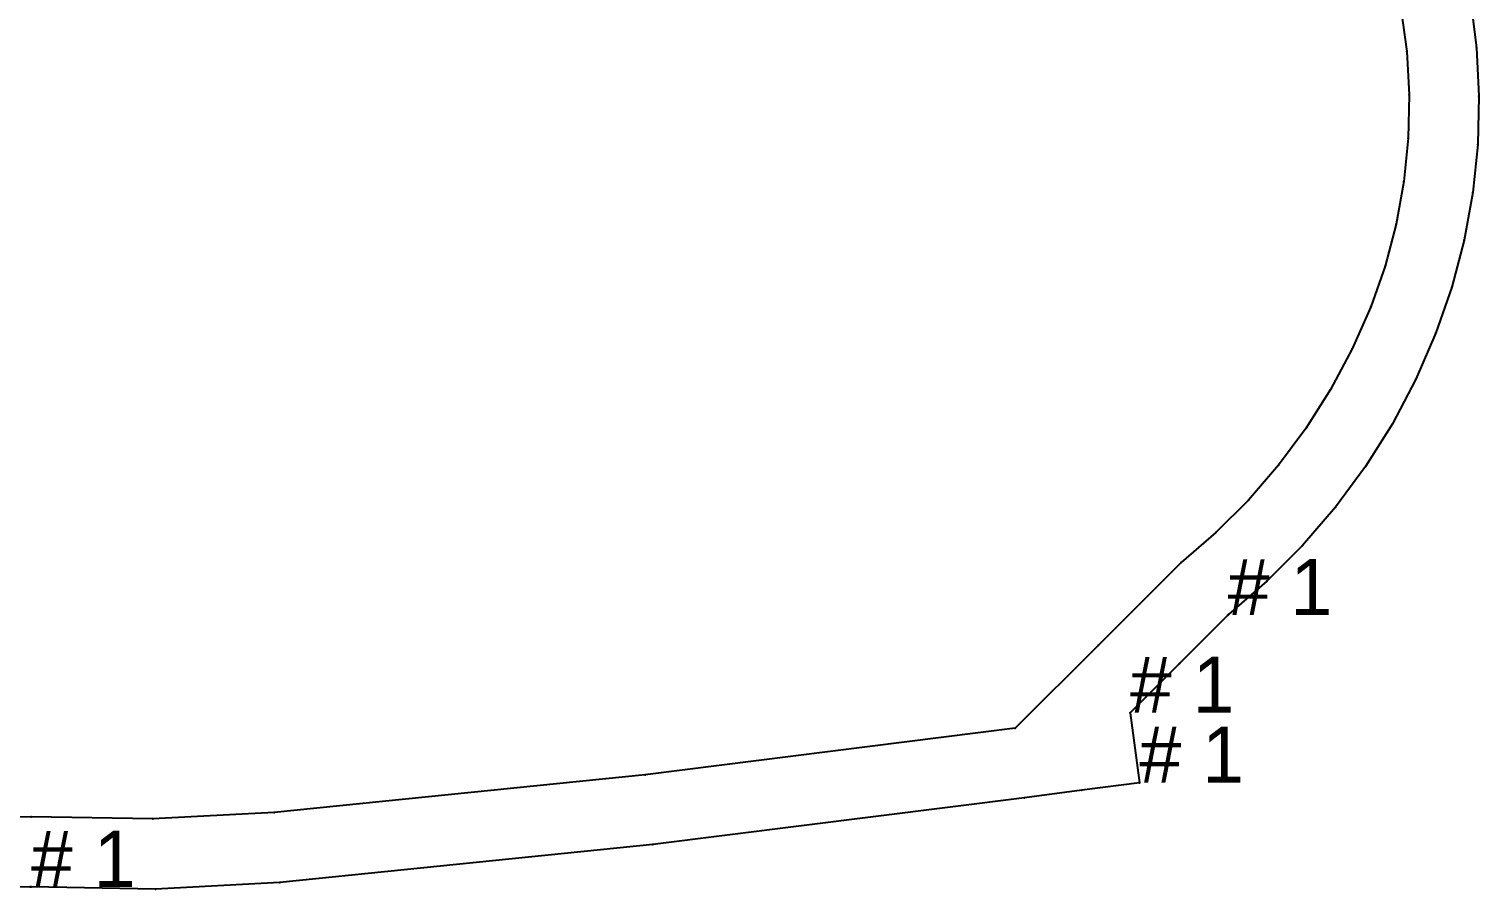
# Model space of a CAD drawing. Extents: x -10 to 11547, y -349 to 304.
# Drawn here: x 10138.5 to 10344.9, y -118.6 to 4 of the extents above; entities that cross this region are included whole.
import ezdxf

# ---------------------------------------------------------------- set-up
doc = ezdxf.new("R2010")
doc.units = 0

# ---------------------------------------------------------------- blocks, each defined once
blk = doc.blocks.new('FODSPMANICA2P-S_38')
at = {"layer": '1'}
blk.add_lwpolyline([(290.9187, 10.9398), (291.7787, 4.1068), (292.1213, -2.7748), (291.944, -9.6629), (291.2228, -16.5156), (289.9862, -23.2937), (288.2421, -29.9594), (285.999, -36.478), (283.1326, -43.0698), (279.7845, -49.4338), (275.9738, -55.5323), (271.7099, -61.3231), (267.0175, -66.7722), (261.9343, -71.8587), (256.4853, -76.5569), (256.3551, -76.687), (249.4643, -83.5778), (242.4434, -90.5988), (243.7847, -100.5574), (235.5952, -101.6359), (227.4056, -102.7144), (174.496, -109.3704), (121.435, -114.7651), (103.7332, -115.7178), (86.0002, -115.4077), (85.8875, -115.4027), (37.8227, -115.8452)], dxfattribs=at)
at = {"layer": '14'}
blk.add_lwpolyline([(281, 9.7), (281.8311, 3.577), (282.1833, -2.5916), (282.0547, -8.7691), (281.4328, -14.9166), (280.3214, -20.9947), (278.7406, -26.9677), (276.7, -32.8), (274.0526, -38.7872), (270.9741, -44.5642), (267.4808, -50.1002), (263.5809, -55.358), (259.2964, -60.3072), (254.6612, -64.9294), (249.7, -69.2), (237.9, -81), (226.1001, -92.8), (173.4207, -99.4216), (120.6, -104.8), (103.3109, -105.7261), (86, -105.4), (37.9994, -105.8457)], dxfattribs=at)
at = {"layer": '2'}
for p in [(276.7, -32.8), (285.999, -36.478), (249.7, -69.2), (256.4853, -76.5569), (237.9, -81), (249.4643, -83.5778), (242.4434, -90.5988), (226.1001, -92.8), (243.7847, -100.5574), (227.4056, -102.7144), (235.5952, -101.6359), (120.6, -104.8), (86, -105.4), (85.8875, -115.4027), (121.435, -114.7651)]:
    blk.add_point(p, dxfattribs=at)
at = {"layer": '3'}
for p in [(281.8311, 3.577), (291.7787, 4.1068), (282.1833, -2.5916), (292.1213, -2.7748), (282.0547, -8.7691), (291.944, -9.6629), (281.4328, -14.9166), (291.2228, -16.5156), (280.3214, -20.9947), (289.9862, -23.2937), (278.7406, -26.9677), (288.2421, -29.9594), (274.0526, -38.7872), (283.1326, -43.0698), (270.9741, -44.5642), (279.7845, -49.4338), (267.4808, -50.1002), (263.5809, -55.358), (275.9738, -55.5323), (259.2964, -60.3072), (271.7099, -61.3231), (254.6612, -64.9294), (267.0175, -66.7722), (261.9343, -71.8587), (256.3551, -76.687), (173.4207, -99.4216), (103.3109, -105.7261), (174.496, -109.3704), (86.0002, -115.4077), (103.7332, -115.7178)]:
    blk.add_point(p, dxfattribs=at)
at = {"layer": '4'}
for p in [(256.3551, -76.687, 10), (86.0002, -115.4077, 10)]:
    blk.add_point(p, dxfattribs=at)
blk = doc.blocks.new('FODSPMANICA2P-S_40')
at = {"layer": '1'}
blk.add_lwpolyline([(290.9187, 10.9398), (291.7787, 4.1068), (292.1213, -2.7748), (291.944, -9.6629), (291.2228, -16.5156), (289.9862, -23.2937), (288.2421, -29.9594), (285.999, -36.478), (283.1326, -43.0698), (279.7845, -49.4338), (275.9738, -55.5323), (271.7099, -61.3231), (267.0175, -66.7722), (261.9343, -71.8587), (256.4853, -76.5569), (256.3551, -76.687), (249.4643, -83.5778), (242.4434, -90.5988), (243.7847, -100.5574), (235.5952, -101.6359), (227.4056, -102.7144), (174.496, -109.3704), (121.435, -114.7651), (103.7332, -115.7178), (86.0002, -115.4077), (85.8875, -115.4027), (37.8227, -115.8452)], dxfattribs=at)
at = {"layer": '14'}
blk.add_lwpolyline([(281, 9.7), (281.8311, 3.577), (282.1833, -2.5916), (282.0547, -8.7691), (281.4328, -14.9166), (280.3214, -20.9947), (278.7406, -26.9677), (276.7, -32.8), (274.0526, -38.7872), (270.9741, -44.5642), (267.4808, -50.1002), (263.5809, -55.358), (259.2964, -60.3072), (254.6612, -64.9294), (249.7, -69.2), (237.9, -81), (226.1001, -92.8), (173.4207, -99.4216), (120.6, -104.8), (103.3109, -105.7261), (86, -105.4), (37.9994, -105.8457)], dxfattribs=at)
at = {"layer": '2'}
for p in [(276.7, -32.8), (285.999, -36.478), (249.7, -69.2), (256.4853, -76.5569), (237.9, -81), (249.4643, -83.5778), (242.4434, -90.5988), (226.1001, -92.8), (243.7847, -100.5574), (227.4056, -102.7144), (235.5952, -101.6359), (120.6, -104.8), (86, -105.4), (85.8875, -115.4027), (121.435, -114.7651)]:
    blk.add_point(p, dxfattribs=at)
at = {"layer": '3'}
for p in [(281.8311, 3.577), (291.7787, 4.1068), (282.1833, -2.5916), (292.1213, -2.7748), (282.0547, -8.7691), (291.944, -9.6629), (281.4328, -14.9166), (291.2228, -16.5156), (280.3214, -20.9947), (289.9862, -23.2937), (278.7406, -26.9677), (288.2421, -29.9594), (274.0526, -38.7872), (283.1326, -43.0698), (270.9741, -44.5642), (279.7845, -49.4338), (267.4808, -50.1002), (263.5809, -55.358), (275.9738, -55.5323), (259.2964, -60.3072), (271.7099, -61.3231), (254.6612, -64.9294), (267.0175, -66.7722), (261.9343, -71.8587), (256.3551, -76.687), (173.4207, -99.4216), (103.3109, -105.7261), (174.496, -109.3704), (86.0002, -115.4077), (103.7332, -115.7178)]:
    blk.add_point(p, dxfattribs=at)
at = {"layer": '4'}
for p in [(256.3551, -76.687, 10), (86.0002, -115.4077, 10)]:
    blk.add_point(p, dxfattribs=at)
blk = doc.blocks.new('FODSPMANICA2P-S_42')
at = {"layer": '1'}
blk.add_lwpolyline([(290.919, 10.94), (291.779, 4.107), (292.121, -2.775), (291.944, -9.663), (291.223, -16.516), (289.986, -23.294), (288.242, -29.959), (285.999, -36.478), (283.133, -43.07), (279.784, -49.434), (275.974, -55.532), (271.71, -61.323), (267.018, -66.772), (261.934, -71.859), (256.485, -76.557), (256.355, -76.687), (249.464, -83.578), (242.443, -90.599), (243.785, -100.557), (235.595, -101.636), (227.406, -102.714), (174.496, -109.37), (121.435, -114.765), (103.733, -115.718), (86, -115.408), (85.888, -115.403), (37.823, -115.845)], dxfattribs=at)
at = {"layer": '14'}
blk.add_lwpolyline([(281, 9.7), (281.831, 3.577), (282.183, -2.592), (282.055, -8.769), (281.433, -14.917), (280.321, -20.995), (278.741, -26.968), (276.7, -32.8), (274.053, -38.787), (270.974, -44.564), (267.481, -50.1), (263.581, -55.358), (259.297, -60.307), (254.661, -64.929), (249.7, -69.2), (237.9, -81), (226.1, -92.8), (173.421, -99.421), (120.6, -104.8), (103.311, -105.726), (86, -105.4), (38, -105.846)], dxfattribs=at)
at = {"layer": '2'}
for p in [(276.7, -32.8), (285.999, -36.478), (249.7, -69.2), (256.485, -76.557), (237.9, -81), (249.464, -83.578), (242.443, -90.599), (226.1, -92.8), (243.785, -100.557), (227.406, -102.714), (235.595, -101.636), (120.6, -104.8), (86, -105.4), (85.888, -115.403), (121.435, -114.765)]:
    blk.add_point(p, dxfattribs=at)
at = {"layer": '3'}
for p in [(281.831, 3.577), (291.779, 4.107), (282.183, -2.592), (292.121, -2.775), (282.055, -8.769), (291.944, -9.663), (281.433, -14.917), (291.223, -16.516), (280.321, -20.995), (289.986, -23.294), (278.741, -26.968), (288.242, -29.959), (274.053, -38.787), (283.133, -43.07), (270.974, -44.564), (279.784, -49.434), (267.481, -50.1), (263.581, -55.358), (275.974, -55.532), (259.297, -60.307), (271.71, -61.323), (254.661, -64.929), (267.018, -66.772), (261.934, -71.859), (256.355, -76.687), (173.421, -99.421), (103.311, -105.726), (174.496, -109.37), (86, -115.408), (103.733, -115.718)]:
    blk.add_point(p, dxfattribs=at)
at = {"layer": '4'}
for p in [(256.355, -76.687, 10), (86, -115.408, 10)]:
    blk.add_point(p, dxfattribs=at)
at = {"layer": '1'}
for p in [(256.355, -76.687), (242.443, -90.599), (243.785, -100.557), (86, -115.408)]:
    blk.add_text('# 1', height=8, dxfattribs=at).set_placement(p)
at = {"layer": '2'}
for p in [(242.443, -90.599), (243.785, -100.557)]:
    blk.add_text('# 1', height=8, dxfattribs=at).set_placement(p)
at = {"layer": '3'}
for p in [(256.355, -76.687), (86, -115.408)]:
    blk.add_text('# 1', height=8, dxfattribs=at).set_placement(p)
at = {"layer": '4'}
for p in [(256.355, -76.687), (86, -115.408)]:
    blk.add_text('# 1', height=8, dxfattribs=at).set_placement(p)
blk = doc.blocks.new('FODSPMANICA2P-S_44')
at = {"layer": '1'}
blk.add_lwpolyline([(290.9187, 10.9398), (291.7787, 4.1068), (292.1213, -2.7748), (291.944, -9.6629), (291.2228, -16.5156), (289.9862, -23.2937), (288.2421, -29.9594), (285.999, -36.478), (283.1326, -43.0698), (279.7845, -49.4338), (275.9738, -55.5323), (271.7099, -61.3231), (267.0175, -66.7722), (261.9343, -71.8587), (256.4853, -76.5569), (256.3551, -76.687), (249.4643, -83.5778), (242.4434, -90.5988), (243.7847, -100.5574), (235.5952, -101.6359), (227.4056, -102.7144), (174.496, -109.3704), (121.435, -114.7651), (103.7332, -115.7178), (86.0002, -115.4077), (85.8875, -115.4027), (37.8227, -115.8452)], dxfattribs=at)
at = {"layer": '14'}
blk.add_lwpolyline([(281, 9.7), (281.8311, 3.577), (282.1833, -2.5916), (282.0547, -8.7691), (281.4328, -14.9166), (280.3214, -20.9947), (278.7406, -26.9677), (276.7, -32.8), (274.0526, -38.7872), (270.9741, -44.5642), (267.4808, -50.1002), (263.5809, -55.358), (259.2964, -60.3072), (254.6612, -64.9294), (249.7, -69.2), (237.9, -81), (226.1001, -92.8), (173.4207, -99.4216), (120.6, -104.8), (103.3109, -105.7261), (86, -105.4), (37.9994, -105.8457)], dxfattribs=at)
at = {"layer": '2'}
for p in [(276.7, -32.8), (285.999, -36.478), (249.7, -69.2), (256.4853, -76.5569), (237.9, -81), (249.4643, -83.5778), (242.4434, -90.5988), (226.1001, -92.8), (243.7847, -100.5574), (227.4056, -102.7144), (235.5952, -101.6359), (120.6, -104.8), (86, -105.4), (85.8875, -115.4027), (121.435, -114.7651)]:
    blk.add_point(p, dxfattribs=at)
at = {"layer": '3'}
for p in [(281.8311, 3.577), (291.7787, 4.1068), (282.1833, -2.5916), (292.1213, -2.7748), (282.0547, -8.7691), (291.944, -9.6629), (281.4328, -14.9166), (291.2228, -16.5156), (280.3214, -20.9947), (289.9862, -23.2937), (278.7406, -26.9677), (288.2421, -29.9594), (274.0526, -38.7872), (283.1326, -43.0698), (270.9741, -44.5642), (279.7845, -49.4338), (267.4808, -50.1002), (263.5809, -55.358), (275.9738, -55.5323), (259.2964, -60.3072), (271.7099, -61.3231), (254.6612, -64.9294), (267.0175, -66.7722), (261.9343, -71.8587), (256.3551, -76.687), (173.4207, -99.4216), (103.3109, -105.7261), (174.496, -109.3704), (86.0002, -115.4077), (103.7332, -115.7178)]:
    blk.add_point(p, dxfattribs=at)
at = {"layer": '4'}
for p in [(256.3551, -76.687, 10), (86.0002, -115.4077, 10)]:
    blk.add_point(p, dxfattribs=at)
blk = doc.blocks.new('FODSPMANICA2P-S_46')
at = {"layer": '1'}
blk.add_lwpolyline([(290.9187, 10.9398), (291.7787, 4.1068), (292.1213, -2.7748), (291.944, -9.6629), (291.2228, -16.5156), (289.9862, -23.2937), (288.2421, -29.9594), (285.999, -36.478), (283.1326, -43.0698), (279.7845, -49.4338), (275.9738, -55.5323), (271.7099, -61.3231), (267.0175, -66.7722), (261.9343, -71.8587), (256.4853, -76.5569), (256.3551, -76.687), (249.4643, -83.5778), (242.4434, -90.5988), (243.7847, -100.5574), (235.5952, -101.6359), (227.4056, -102.7144), (174.496, -109.3704), (121.435, -114.7651), (103.7332, -115.7178), (86.0002, -115.4077), (85.8875, -115.4027), (37.8227, -115.8452)], dxfattribs=at)
at = {"layer": '14'}
blk.add_lwpolyline([(281, 9.7), (281.8311, 3.577), (282.1833, -2.5916), (282.0547, -8.7691), (281.4328, -14.9166), (280.3214, -20.9947), (278.7406, -26.9677), (276.7, -32.8), (274.0526, -38.7872), (270.9741, -44.5642), (267.4808, -50.1002), (263.5809, -55.358), (259.2964, -60.3072), (254.6612, -64.9294), (249.7, -69.2), (237.9, -81), (226.1001, -92.8), (173.4207, -99.4216), (120.6, -104.8), (103.3109, -105.7261), (86, -105.4), (37.9994, -105.8457)], dxfattribs=at)
at = {"layer": '2'}
for p in [(276.7, -32.8), (285.999, -36.478), (249.7, -69.2), (256.4853, -76.5569), (237.9, -81), (249.4643, -83.5778), (242.4434, -90.5988), (226.1001, -92.8), (243.7847, -100.5574), (227.4056, -102.7144), (235.5952, -101.6359), (120.6, -104.8), (86, -105.4), (85.8875, -115.4027), (121.435, -114.7651)]:
    blk.add_point(p, dxfattribs=at)
at = {"layer": '3'}
for p in [(281.8311, 3.577), (291.7787, 4.1068), (282.1833, -2.5916), (292.1213, -2.7748), (282.0547, -8.7691), (291.944, -9.6629), (281.4328, -14.9166), (291.2228, -16.5156), (280.3214, -20.9947), (289.9862, -23.2937), (278.7406, -26.9677), (288.2421, -29.9594), (274.0526, -38.7872), (283.1326, -43.0698), (270.9741, -44.5642), (279.7845, -49.4338), (267.4808, -50.1002), (263.5809, -55.358), (275.9738, -55.5323), (259.2964, -60.3072), (271.7099, -61.3231), (254.6612, -64.9294), (267.0175, -66.7722), (261.9343, -71.8587), (256.3551, -76.687), (173.4207, -99.4216), (103.3109, -105.7261), (174.496, -109.3704), (86.0002, -115.4077), (103.7332, -115.7178)]:
    blk.add_point(p, dxfattribs=at)
at = {"layer": '4'}
for p in [(256.3551, -76.687, 10), (86.0002, -115.4077, 10)]:
    blk.add_point(p, dxfattribs=at)
blk = doc.blocks.new('FODSPMANICA2P-S_48')
at = {"layer": '1'}
blk.add_lwpolyline([(290.9187, 10.9398), (291.7787, 4.1068), (292.1213, -2.7748), (291.944, -9.6629), (291.2228, -16.5156), (289.9862, -23.2937), (288.2421, -29.9594), (285.999, -36.478), (283.1326, -43.0698), (279.7845, -49.4338), (275.9738, -55.5323), (271.7099, -61.3231), (267.0175, -66.7722), (261.9343, -71.8587), (256.4853, -76.5569), (256.3551, -76.687), (249.4643, -83.5778), (242.4434, -90.5988), (243.7847, -100.5574), (235.5952, -101.6359), (227.4056, -102.7144), (174.496, -109.3704), (121.435, -114.7651), (103.7332, -115.7178), (86.0002, -115.4077), (85.8875, -115.4027), (37.8227, -115.8452)], dxfattribs=at)
at = {"layer": '14'}
blk.add_lwpolyline([(281, 9.7), (281.8311, 3.577), (282.1833, -2.5916), (282.0547, -8.7691), (281.4328, -14.9166), (280.3214, -20.9947), (278.7406, -26.9677), (276.7, -32.8), (274.0526, -38.7872), (270.9741, -44.5642), (267.4808, -50.1002), (263.5809, -55.358), (259.2964, -60.3072), (254.6612, -64.9294), (249.7, -69.2), (237.9, -81), (226.1001, -92.8), (173.4207, -99.4216), (120.6, -104.8), (103.3109, -105.7261), (86, -105.4), (37.9994, -105.8457)], dxfattribs=at)
at = {"layer": '2'}
for p in [(276.7, -32.8), (285.999, -36.478), (249.7, -69.2), (256.4853, -76.5569), (237.9, -81), (249.4643, -83.5778), (242.4434, -90.5988), (226.1001, -92.8), (243.7847, -100.5574), (227.4056, -102.7144), (235.5952, -101.6359), (120.6, -104.8), (86, -105.4), (85.8875, -115.4027), (121.435, -114.7651)]:
    blk.add_point(p, dxfattribs=at)
at = {"layer": '3'}
for p in [(281.8311, 3.577), (291.7787, 4.1068), (282.1833, -2.5916), (292.1213, -2.7748), (282.0547, -8.7691), (291.944, -9.6629), (281.4328, -14.9166), (291.2228, -16.5156), (280.3214, -20.9947), (289.9862, -23.2937), (278.7406, -26.9677), (288.2421, -29.9594), (274.0526, -38.7872), (283.1326, -43.0698), (270.9741, -44.5642), (279.7845, -49.4338), (267.4808, -50.1002), (263.5809, -55.358), (275.9738, -55.5323), (259.2964, -60.3072), (271.7099, -61.3231), (254.6612, -64.9294), (267.0175, -66.7722), (261.9343, -71.8587), (256.3551, -76.687), (173.4207, -99.4216), (103.3109, -105.7261), (174.496, -109.3704), (86.0002, -115.4077), (103.7332, -115.7178)]:
    blk.add_point(p, dxfattribs=at)
at = {"layer": '4'}
for p in [(256.3551, -76.687, 10), (86.0002, -115.4077, 10)]:
    blk.add_point(p, dxfattribs=at)
blk = doc.blocks.new('FODSPMANICA2P-S_50')
at = {"layer": '1'}
blk.add_lwpolyline([(290.9187, 10.9398), (291.7787, 4.1068), (292.1213, -2.7748), (291.944, -9.6629), (291.2228, -16.5156), (289.9862, -23.2937), (288.2421, -29.9594), (285.999, -36.478), (283.1326, -43.0698), (279.7845, -49.4338), (275.9738, -55.5323), (271.7099, -61.3231), (267.0175, -66.7722), (261.9343, -71.8587), (256.4853, -76.5569), (256.3551, -76.687), (249.4643, -83.5778), (242.4434, -90.5988), (243.7847, -100.5574), (235.5952, -101.6359), (227.4056, -102.7144), (174.496, -109.3704), (121.435, -114.7651), (103.7332, -115.7178), (86.0002, -115.4077), (85.8875, -115.4027), (37.8227, -115.8452)], dxfattribs=at)
at = {"layer": '14'}
blk.add_lwpolyline([(281, 9.7), (281.8311, 3.577), (282.1833, -2.5916), (282.0547, -8.7691), (281.4328, -14.9166), (280.3214, -20.9947), (278.7406, -26.9677), (276.7, -32.8), (274.0526, -38.7872), (270.9741, -44.5642), (267.4808, -50.1002), (263.5809, -55.358), (259.2964, -60.3072), (254.6612, -64.9294), (249.7, -69.2), (237.9, -81), (226.1001, -92.8), (173.4207, -99.4216), (120.6, -104.8), (103.3109, -105.7261), (86, -105.4), (37.9994, -105.8457)], dxfattribs=at)
at = {"layer": '2'}
for p in [(276.7, -32.8), (285.999, -36.478), (249.7, -69.2), (256.4853, -76.5569), (237.9, -81), (249.4643, -83.5778), (242.4434, -90.5988), (226.1001, -92.8), (243.7847, -100.5574), (227.4056, -102.7144), (235.5952, -101.6359), (120.6, -104.8), (86, -105.4), (85.8875, -115.4027), (121.435, -114.7651)]:
    blk.add_point(p, dxfattribs=at)
at = {"layer": '3'}
for p in [(281.8311, 3.577), (291.7787, 4.1068), (282.1833, -2.5916), (292.1213, -2.7748), (282.0547, -8.7691), (291.944, -9.6629), (281.4328, -14.9166), (291.2228, -16.5156), (280.3214, -20.9947), (289.9862, -23.2937), (278.7406, -26.9677), (288.2421, -29.9594), (274.0526, -38.7872), (283.1326, -43.0698), (270.9741, -44.5642), (279.7845, -49.4338), (267.4808, -50.1002), (263.5809, -55.358), (275.9738, -55.5323), (259.2964, -60.3072), (271.7099, -61.3231), (254.6612, -64.9294), (267.0175, -66.7722), (261.9343, -71.8587), (256.3551, -76.687), (173.4207, -99.4216), (103.3109, -105.7261), (174.496, -109.3704), (86.0002, -115.4077), (103.7332, -115.7178)]:
    blk.add_point(p, dxfattribs=at)
at = {"layer": '4'}
for p in [(256.3551, -76.687, 10), (86.0002, -115.4077, 10)]:
    blk.add_point(p, dxfattribs=at)
blk = doc.blocks.new('FODSPMANICA2P-S_52')
at = {"layer": '1'}
blk.add_lwpolyline([(290.9187, 10.9398), (291.7787, 4.1068), (292.1213, -2.7748), (291.944, -9.6629), (291.2228, -16.5156), (289.9862, -23.2937), (288.2421, -29.9594), (285.999, -36.478), (283.1326, -43.0698), (279.7845, -49.4338), (275.9738, -55.5323), (271.7099, -61.3231), (267.0175, -66.7722), (261.9343, -71.8587), (256.4853, -76.5569), (256.3551, -76.687), (249.4643, -83.5778), (242.4434, -90.5988), (243.7847, -100.5574), (235.5952, -101.6359), (227.4056, -102.7144), (174.496, -109.3704), (121.435, -114.7651), (103.7332, -115.7178), (86.0002, -115.4077), (85.8875, -115.4027), (37.8227, -115.8452)], dxfattribs=at)
at = {"layer": '14'}
blk.add_lwpolyline([(281, 9.7), (281.8311, 3.577), (282.1833, -2.5916), (282.0547, -8.7691), (281.4328, -14.9166), (280.3214, -20.9947), (278.7406, -26.9677), (276.7, -32.8), (274.0526, -38.7872), (270.9741, -44.5642), (267.4808, -50.1002), (263.5809, -55.358), (259.2964, -60.3072), (254.6612, -64.9294), (249.7, -69.2), (237.9, -81), (226.1001, -92.8), (173.4207, -99.4216), (120.6, -104.8), (103.3109, -105.7261), (86, -105.4), (37.9994, -105.8457)], dxfattribs=at)
at = {"layer": '2'}
for p in [(276.7, -32.8), (285.999, -36.478), (249.7, -69.2), (256.4853, -76.5569), (237.9, -81), (249.4643, -83.5778), (242.4434, -90.5988), (226.1001, -92.8), (243.7847, -100.5574), (227.4056, -102.7144), (235.5952, -101.6359), (120.6, -104.8), (86, -105.4), (85.8875, -115.4027), (121.435, -114.7651)]:
    blk.add_point(p, dxfattribs=at)
at = {"layer": '3'}
for p in [(281.8311, 3.577), (291.7787, 4.1068), (282.1833, -2.5916), (292.1213, -2.7748), (282.0547, -8.7691), (291.944, -9.6629), (281.4328, -14.9166), (291.2228, -16.5156), (280.3214, -20.9947), (289.9862, -23.2937), (278.7406, -26.9677), (288.2421, -29.9594), (274.0526, -38.7872), (283.1326, -43.0698), (270.9741, -44.5642), (279.7845, -49.4338), (267.4808, -50.1002), (263.5809, -55.358), (275.9738, -55.5323), (259.2964, -60.3072), (271.7099, -61.3231), (254.6612, -64.9294), (267.0175, -66.7722), (261.9343, -71.8587), (256.3551, -76.687), (173.4207, -99.4216), (103.3109, -105.7261), (174.496, -109.3704), (86.0002, -115.4077), (103.7332, -115.7178)]:
    blk.add_point(p, dxfattribs=at)
at = {"layer": '4'}
for p in [(256.3551, -76.687, 10), (86.0002, -115.4077, 10)]:
    blk.add_point(p, dxfattribs=at)
blk = doc.blocks.new('FODSPMANICA2P-S_54')
at = {"layer": '1'}
blk.add_lwpolyline([(290.9187, 10.9398), (291.7787, 4.1068), (292.1213, -2.7748), (291.944, -9.6629), (291.2228, -16.5156), (289.9862, -23.2937), (288.2421, -29.9594), (285.999, -36.478), (283.1326, -43.0698), (279.7845, -49.4338), (275.9738, -55.5323), (271.7099, -61.3231), (267.0175, -66.7722), (261.9343, -71.8587), (256.4853, -76.5569), (256.3551, -76.687), (249.4643, -83.5778), (242.4434, -90.5988), (243.7847, -100.5574), (235.5952, -101.6359), (227.4056, -102.7144), (174.496, -109.3704), (121.435, -114.7651), (103.7332, -115.7178), (86.0002, -115.4077), (85.8875, -115.4027), (37.8227, -115.8452)], dxfattribs=at)
at = {"layer": '14'}
blk.add_lwpolyline([(281, 9.7), (281.8311, 3.577), (282.1833, -2.5916), (282.0547, -8.7691), (281.4328, -14.9166), (280.3214, -20.9947), (278.7406, -26.9677), (276.7, -32.8), (274.0526, -38.7872), (270.9741, -44.5642), (267.4808, -50.1002), (263.5809, -55.358), (259.2964, -60.3072), (254.6612, -64.9294), (249.7, -69.2), (237.9, -81), (226.1001, -92.8), (173.4207, -99.4216), (120.6, -104.8), (103.3109, -105.7261), (86, -105.4), (37.9994, -105.8457)], dxfattribs=at)
at = {"layer": '2'}
for p in [(276.7, -32.8), (285.999, -36.478), (249.7, -69.2), (256.4853, -76.5569), (237.9, -81), (249.4643, -83.5778), (242.4434, -90.5988), (226.1001, -92.8), (243.7847, -100.5574), (227.4056, -102.7144), (235.5952, -101.6359), (120.6, -104.8), (86, -105.4), (85.8875, -115.4027), (121.435, -114.7651)]:
    blk.add_point(p, dxfattribs=at)
at = {"layer": '3'}
for p in [(281.8311, 3.577), (291.7787, 4.1068), (282.1833, -2.5916), (292.1213, -2.7748), (282.0547, -8.7691), (291.944, -9.6629), (281.4328, -14.9166), (291.2228, -16.5156), (280.3214, -20.9947), (289.9862, -23.2937), (278.7406, -26.9677), (288.2421, -29.9594), (274.0526, -38.7872), (283.1326, -43.0698), (270.9741, -44.5642), (279.7845, -49.4338), (267.4808, -50.1002), (263.5809, -55.358), (275.9738, -55.5323), (259.2964, -60.3072), (271.7099, -61.3231), (254.6612, -64.9294), (267.0175, -66.7722), (261.9343, -71.8587), (256.3551, -76.687), (173.4207, -99.4216), (103.3109, -105.7261), (174.496, -109.3704), (86.0002, -115.4077), (103.7332, -115.7178)]:
    blk.add_point(p, dxfattribs=at)
at = {"layer": '4'}
for p in [(256.3551, -76.687, 10), (86.0002, -115.4077, 10)]:
    blk.add_point(p, dxfattribs=at)
blk = doc.blocks.new('FODSPMANICA2P-S_56')
at = {"layer": '1'}
blk.add_lwpolyline([(290.9187, 10.9398), (291.7787, 4.1068), (292.1213, -2.7748), (291.944, -9.6629), (291.2228, -16.5156), (289.9862, -23.2937), (288.2421, -29.9594), (285.999, -36.478), (283.1326, -43.0698), (279.7845, -49.4338), (275.9738, -55.5323), (271.7099, -61.3231), (267.0175, -66.7722), (261.9343, -71.8587), (256.4853, -76.5569), (256.3551, -76.687), (249.4643, -83.5778), (242.4434, -90.5988), (243.7847, -100.5574), (235.5952, -101.6359), (227.4056, -102.7144), (174.496, -109.3704), (121.435, -114.7651), (103.7332, -115.7178), (86.0002, -115.4077), (85.8875, -115.4027), (37.8227, -115.8452)], dxfattribs=at)
at = {"layer": '14'}
blk.add_lwpolyline([(281, 9.7), (281.8311, 3.577), (282.1833, -2.5916), (282.0547, -8.7691), (281.4328, -14.9166), (280.3214, -20.9947), (278.7406, -26.9677), (276.7, -32.8), (274.0526, -38.7872), (270.9741, -44.5642), (267.4808, -50.1002), (263.5809, -55.358), (259.2964, -60.3072), (254.6612, -64.9294), (249.7, -69.2), (237.9, -81), (226.1001, -92.8), (173.4207, -99.4216), (120.6, -104.8), (103.3109, -105.7261), (86, -105.4), (37.9994, -105.8457)], dxfattribs=at)
at = {"layer": '2'}
for p in [(276.7, -32.8), (285.999, -36.478), (249.7, -69.2), (256.4853, -76.5569), (237.9, -81), (249.4643, -83.5778), (242.4434, -90.5988), (226.1001, -92.8), (243.7847, -100.5574), (227.4056, -102.7144), (235.5952, -101.6359), (120.6, -104.8), (86, -105.4), (85.8875, -115.4027), (121.435, -114.7651)]:
    blk.add_point(p, dxfattribs=at)
at = {"layer": '3'}
for p in [(281.8311, 3.577), (291.7787, 4.1068), (282.1833, -2.5916), (292.1213, -2.7748), (282.0547, -8.7691), (291.944, -9.6629), (281.4328, -14.9166), (291.2228, -16.5156), (280.3214, -20.9947), (289.9862, -23.2937), (278.7406, -26.9677), (288.2421, -29.9594), (274.0526, -38.7872), (283.1326, -43.0698), (270.9741, -44.5642), (279.7845, -49.4338), (267.4808, -50.1002), (263.5809, -55.358), (275.9738, -55.5323), (259.2964, -60.3072), (271.7099, -61.3231), (254.6612, -64.9294), (267.0175, -66.7722), (261.9343, -71.8587), (256.3551, -76.687), (173.4207, -99.4216), (103.3109, -105.7261), (174.496, -109.3704), (86.0002, -115.4077), (103.7332, -115.7178)]:
    blk.add_point(p, dxfattribs=at)
at = {"layer": '4'}
for p in [(256.3551, -76.687, 10), (86.0002, -115.4077, 10)]:
    blk.add_point(p, dxfattribs=at)

msp = doc.modelspace()

# ---------------------------------------------------------------- block references
at = {"layer": '1'}
for name in ['FODSPMANICA2P-S_42', 'FODSPMANICA2P-S_38', 'FODSPMANICA2P-S_40', 'FODSPMANICA2P-S_44', 'FODSPMANICA2P-S_46', 'FODSPMANICA2P-S_48', 'FODSPMANICA2P-S_50', 'FODSPMANICA2P-S_52', 'FODSPMANICA2P-S_54', 'FODSPMANICA2P-S_56']:
    msp.add_blockref(name, (10052.7539, -2.7904), dxfattribs=at)

doc.saveas('drawing.dxf')
